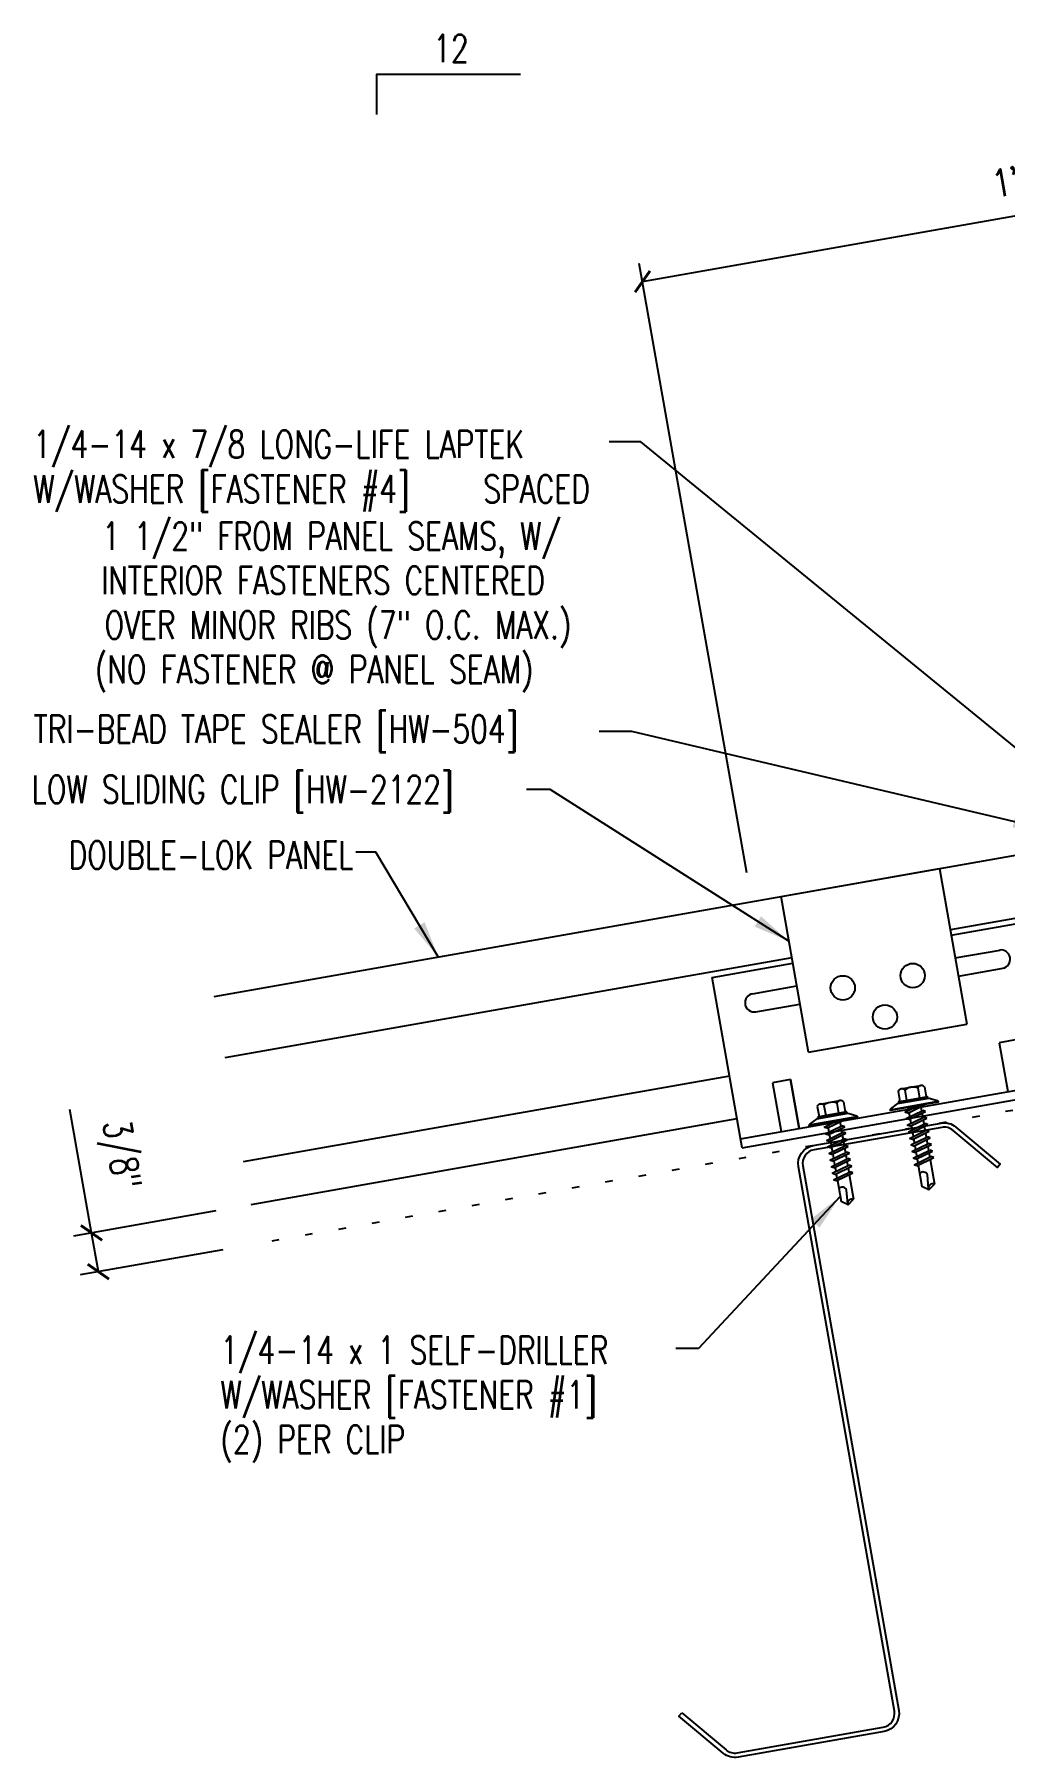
# Model space of a CAD drawing. Extents: x 0.8 to 43.1, y 10.7 to 36.2.
# Drawn here: x 0.81 to 13.99, y 12.82 to 36.21 of the extents above; entities that cross this region are included whole.
import ezdxf
from ezdxf.enums import TextEntityAlignment as Align

# ---------------------------------------------------------------- set-up
doc = ezdxf.new("R2010")
doc.units = 0
doc.header["$LTSCALE"] = 4
doc.header["$MEASUREMENT"] = 0
doc.linetypes.add('ACAD_ISO07W100', pattern=[3, 0, -3])
doc.layers.get('0').update_dxf_attribs({"linetype": 'CONTINUOUS'})
doc.layers.get('DEFPOINTS').update_dxf_attribs({"linetype": 'CONTINUOUS'})
for name, color, linetype in [('CLIP', 5, 'CONTINUOUS'), ('DIM', 2, 'CONTINUOUS'), ('FASTENER', 9, 'CONTINUOUS'), ('MARK', 1, 'CONTINUOUS'), ('PANEL', 11, 'CONTINUOUS'), ('STLA', 10, 'CONTINUOUS'), ('TEXT', 2, 'CONTINUOUS')]:
    doc.layers.add(name, color=color, linetype=linetype)
doc.styles.add('TEXT1', font='ROMANS.shx', dxfattribs={"width": 0.75, "height": 0.375})
doc.dimstyles.new('DETAIL', dxfattribs={"dimscale": 4, "dimtxt": 0.09375, "dimasz": 0.0625, "dimexe": 0.0625, "dimexo": 0.125, "dimgap": 0.0625, "dimtad": 1, "dimdec": 4, "dimzin": 3, "dimdsep": 46, "dimlunit": 4, "dimtxsty": 'TEXT1', "dimblk": 'ARCHTICK', "dimcen": 0.0625, "dimclrd": 7, "dimclre": 7, "dimclrt": 2, "dimadec": 0, "dimazin": 0, "dimtfac": 0.59375, "dimtdec": 4, "dimtmove": 0, "dimatfit": 3, "dimfxl": 0, "dimfrac": 2, "dimtolj": 1, "dimtzin": 3, "dimarcsym": 0})
doc.dimstyles.new('DETAIL$7', dxfattribs={"dimscale": 4, "dimtxt": 0.09375, "dimasz": 0.125, "dimexe": 0.0625, "dimexo": 0.125, "dimgap": 0.0625, "dimtad": 1, "dimdec": 4, "dimzin": 3, "dimdsep": 46, "dimlunit": 4, "dimtxsty": 'TEXT1', "dimblk": 'ARCHTICK', "dimcen": 0.0625, "dimclrd": 7, "dimclre": 7, "dimclrt": 2, "dimadec": 0, "dimazin": 0, "dimtfac": 0.59375, "dimtdec": 4, "dimtmove": 0, "dimatfit": 3, "dimfxl": 0, "dimfrac": 2, "dimtolj": 1, "dimtzin": 3, "dimarcsym": 0})

# ---------------------------------------------------------------- blocks, each defined once
blk = doc.blocks.new('_ArchTick')
at = {"color": 0, "linetype": 'ByBlock', "const_width": 0.15}
blk.add_lwpolyline([(-0.5, -0.5), (0.5, 0.5)], dxfattribs=at)
blk = doc.blocks.new('*D5')
at = {"layer": 'DEFPOINTS', "color": 0}
for p in [(20.89, 34.937), (10.574, 24.336), (22.804, 24.086)]:
    blk.add_point(p, dxfattribs=at)
at = {"layer": 'DIM', "color": 7, "lineweight": -2}
for p, q in [((22.717, 24.578), (20.847, 35.183)), ((9.073, 32.853), (20.89, 34.937)), ((10.488, 24.829), (9.029, 33.099))]:
    blk.add_line(p, q, dxfattribs=at)
at = {"layer": 'DIM', "color": 7, "lineweight": -2, "xscale": 0.25, "yscale": 0.25, "zscale": 0.25}
for p, rotation in [((20.89, 34.937), 10), ((9.073, 32.853), 190)]:
    blk.add_blockref('_ArchTick', p, dxfattribs=dict(at, rotation=rotation))
at = {"layer": 'DIM', "color": 2, "insert": (14.899, 34.361), "char_height": 0.375, "attachment_point": 5, "rotation": 10, "style": 'TEXT1'}
blk.add_mtext('\\A1;1\'-0" MAX.', dxfattribs=at)
blk = doc.blocks.new('MB_DW1')
at = {"layer": 'FASTENER'}
for p, q in [((-0.181, 0.276), (-0.181, 0.137)), ((-0.135, 0.302), (0.135, 0.302)), ((-0.089, 0.276), (-0.089, 0.137)), ((0.089, 0.276), (0.089, 0.137)), ((0.181, 0.276), (0.181, 0.137)), ((-0.217, 0.114), (-0.326, 0.059)), ((-0.326, 0.059), (-0.326, 0.049)), ((-0.326, 0.049), (0.326, 0.049)), ((-0.217, 0.114), (0.217, 0.114)), ((-0.193, 0.137), (0.193, 0.137)), ((-0.193, 0.119), (0.193, 0.119)), ((-0.181, 0.137), (0.181, 0.137)), ((-0.139, -0.016), (0.046, 0.037)), ((-0.104, -0.036), (0.139, 0.033)), ((-0.086, 0.037), (-0.086, -0.001)), ((-0.086, 0.037), (0.086, 0.037)), ((0.086, 0.037), (0.133, 0.037)), ((0.086, 0.018), (0.086, -0.042)), ((0.139, 0.033), (0.133, 0.037)), ((0.217, 0.114), (0.326, 0.059)), ((0.326, 0.059), (0.326, 0.049)), ((-0.104, -0.036), (-0.139, -0.016)), ((-0.139, -0.107), (0.104, -0.038)), ((-0.104, -0.127), (-0.139, -0.107)), ((-0.139, -0.198), (0.104, -0.128)), ((-0.104, -0.218), (-0.139, -0.198)), ((-0.139, -0.289), (0.104, -0.219)), ((-0.104, -0.127), (0.139, -0.058)), ((-0.104, -0.218), (0.139, -0.149)), ((-0.086, -0.031), (-0.086, -0.092)), ((-0.086, -0.122), (-0.086, -0.183)), ((-0.086, -0.213), (-0.086, -0.274)), ((0.086, -0.073), (0.086, -0.133)), ((0.086, -0.164), (0.086, -0.224)), ((0.139, -0.058), (0.104, -0.038)), ((0.139, -0.149), (0.104, -0.128)), ((0.139, -0.239), (0.104, -0.219)), ((-0.104, -0.309), (-0.139, -0.289)), ((-0.139, -0.38), (0.104, -0.31)), ((-0.104, -0.4), (-0.139, -0.38)), ((-0.139, -0.47), (0.104, -0.401)), ((-0.104, -0.309), (0.139, -0.239)), ((-0.104, -0.4), (0.139, -0.33)), ((-0.104, -0.491), (0.139, -0.421)), ((-0.086, -0.304), (-0.086, -0.364)), ((-0.086, -0.395), (-0.086, -0.455)), ((0.086, -0.255), (0.086, -0.315)), ((0.086, -0.345), (0.086, -0.406)), ((0.086, -0.436), (0.086, -0.497)), ((0.139, -0.33), (0.104, -0.31)), ((0.139, -0.421), (0.104, -0.401)), ((-0.104, -0.491), (-0.139, -0.47)), ((-0.139, -0.561), (0.104, -0.492)), ((-0.104, -0.581), (-0.139, -0.561)), ((-0.139, -0.652), (0.104, -0.583)), ((-0.104, -0.672), (-0.139, -0.652)), ((-0.139, -0.743), (0.104, -0.674)), ((-0.104, -0.581), (0.139, -0.512)), ((-0.104, -0.672), (0.139, -0.603)), ((-0.104, -0.763), (0.139, -0.694)), ((-0.086, -0.486), (-0.086, -0.546)), ((-0.086, -0.577), (-0.086, -0.637)), ((-0.086, -0.667), (-0.086, -0.728)), ((0.086, -0.527), (0.086, -0.588)), ((0.086, -0.618), (0.086, -0.679)), ((0.139, -0.512), (0.104, -0.492)), ((0.139, -0.603), (0.104, -0.583)), ((0.139, -0.694), (0.104, -0.674)), ((-0.104, -0.763), (-0.139, -0.743)), ((-0.086, -0.758), (-0.086, -1.05)), ((-0.002, -1.095), (0.014, -0.909)), ((0.086, -0.709), (0.086, -1.05)), ((0, -1.111), (-0.086, -1.05)), ((0, -1.111), (0.086, -1.05))]:
    blk.add_line(p, q, dxfattribs=at)
blk.add_lwpolyline([(-0.331, 0.037), (-0.331, 0.049), (0.331, 0.049), (0.331, 0.037)], close=True, dxfattribs=at)
for centre, radius, start, end in [((-0.135, 0.25), 0.0527, 29.8754, 150.1246), ((0, 0.138), 0.164, 56.9974, 123.0026), ((0.135, 0.25), 0.0527, 29.8754, 150.1246), ((-0.193, 0.128), 0.00894, 90, 270), ((0.193, 0.128), 0.00894, 270, 90), ((-0.046, -0.921), 0.0615, 11.1445, 130.906), ((0.054, -1.097), 0.0563, 55.4585, 194.8454)]:
    blk.add_arc(centre, radius, start, end, dxfattribs=at)
blk = doc.blocks.new('FD-F1')
at = {"layer": 'TEXT', "style": 'TEXT1', "width": 0.75}
for s, p in [('1/4-14 x 1 SELF-DRILLER', (0.0047, -0.0408)), ('W/WASHER [FASTENER #1]', (0.0047, -0.1926))]:
    blk.add_text(s, height=0.09375, dxfattribs=at).set_placement(p)
blk.add_attdef('(QUANTITY)', (0.0047, -0.3444), '', height=0.0938, dxfattribs=at)
blk = doc.blocks.new('A$C53AF356D')
at = {"layer": 'CLIP'}
for p, q in [((-1.682, 1.657), (0.471, 2.036)), ((0.471, 2.036), (0.843, -0.076)), ((-1.31, -0.455), (-1.682, 1.657)), ((0.631, 1.131), (1.812, 1.339)), ((1.812, 1.339), (2.22, -0.974)), ((-2.619, 0.558), (-1.523, 0.751)), ((0.685, 0.823), (1.293, 0.93)), ((-2.211, -1.755), (-2.619, 0.558)), ((0.728, 0.577), (1.337, 0.684)), ((-2.068, 0.338), (-1.468, 0.443)), ((-2.025, 0.091), (-1.425, 0.197)), ((-1.31, -0.455), (0.843, -0.076)), ((1.526, -0.285), (1.28, -0.329)), ((1.28, -0.329), (1.397, -0.992)), ((1.643, -0.948), (1.526, -0.285)), ((-2.233, -1.632), (2.199, -0.85)), ((-1.551, -0.828), (-1.797, -0.871)), ((-1.797, -0.871), (-1.681, -1.534)), ((-1.551, -0.828), (-1.434, -1.491)), ((-1.434, -1.491), (-1.551, -0.828)), ((-2.211, -1.755), (2.22, -0.974))]:
    blk.add_line(p, q, dxfattribs=at)
for centre in [(0.107, 0.584), (-0.843, 0.417), (-0.271, 0.021)]:
    blk.add_circle(centre, 0.165, dxfattribs=at)
for centre, start, end in [((1.306, 0.806), 280, 100), ((-2.046, 0.215), 100, 280)]:
    blk.add_arc(centre, 0.125, start, end, dxfattribs=at)
blk = doc.blocks.new('*D22')
at = {"layer": 'DEFPOINTS', "color": 0}
for p in [(3.771, 20.324), (1.589, 19.94), (3.864, 19.797)]:
    blk.add_point(p, dxfattribs=at)
at = {"layer": 'TEXT', "color": 7, "lineweight": -2}
for p, q in [((1.589, 19.94), (1.294, 21.615)), ((3.279, 20.238), (1.343, 19.896)), ((1.682, 19.413), (1.589, 19.94)), ((3.372, 19.711), (1.436, 19.369))]:
    blk.add_line(p, q, dxfattribs=at)
at = {"layer": 'TEXT', "color": 7, "lineweight": -2, "xscale": 0.25, "yscale": 0.25, "zscale": 0.25}
for p, rotation in [((1.589, 19.94), 100.0000000000008), ((1.682, 19.413), 280.0000000000007)]:
    blk.add_blockref('_ArchTick', p, dxfattribs=dict(at, rotation=rotation))
at = {"layer": 'TEXT', "color": 2, "insert": (1.947, 20.993), "char_height": 0.375, "attachment_point": 5, "rotation": 280, "style": 'TEXT1'}
blk.add_mtext('\\A1;3/8"', dxfattribs=at)
blk = doc.blocks.new('slopl1')
at = {"layer": 'MARK', "color": 6}
blk.add_lwpolyline([(0, 0), (0, 0.1368), (0.4871, 0.1368)], dxfattribs=at)
at = {"layer": 'MARK', "color": 2, "style": 'TEXT1', "width": 0.75}
blk.add_text('12', height=0.09375, dxfattribs=at).set_placement((0.1909, 0.1779))
blk.add_attdef('SLOPL1', text='', height=0.0938, dxfattribs=at).set_placement((-0.0549, 0.0243), align=Align.RIGHT)
blk = doc.blocks.new('FD-F4')
at = {"layer": 'TEXT', "style": 'TEXT1', "width": 0.75}
for s, p in [('1/4-14 x 7/8 LONG-LIFE LAPTEK', (0.0047, -0.0408)), ('W/WASHER [FASTENER #4]', (0.0047, -0.1926))]:
    blk.add_text(s, height=0.09375, dxfattribs=at).set_placement(p)
blk.add_attdef('(QUANTITY)', (1.4847, -0.1926), '', height=0.0938, dxfattribs=at)

msp = doc.modelspace()

# ---------------------------------------------------------------- linework, layer by layer
at = {"layer": 'PANEL'}
for p, q in [((17.59747, 24.8176), (13.25383, 24.0517)), ((11.10054, 23.67202), (3.39982, 22.31418)), ((10.25293, 22.06644), (3.64883, 20.90196))]:
    msp.add_line(p, q, dxfattribs=at)
for points in [[(3.25291, 23.14732), (17.45056, 25.65075)], [(10.35538, 21.48541), (3.75128, 20.32092)]]:
    msp.add_lwpolyline(points, dxfattribs=at)
at = {"layer": 'STLA'}
msp.add_lwpolyline([(9.60637, 13.42559), (10.20747, 12.92121, 0.22169466), (10.36055, 12.88019), (12.34236, 13.22964, 0.41421356), (12.49446, 13.44685), (11.84281, 17.14254), (11.19116, 20.83822, -0.41421356), (11.39176, 21.12471), (13.12736, 21.43074, -0.22169466), (13.32927, 21.37664), (13.93037, 20.87226), (13.89193, 20.82645), (13.29083, 21.33083, 0.22169466), (13.13775, 21.37185), (11.40214, 21.06582, 0.41421356), (11.25005, 20.84861), (11.9017, 17.15292), (12.55335, 13.45723, -0.41421356), (12.35275, 13.17075), (10.37094, 12.8213, -0.22169466), (10.16903, 12.8754), (9.56793, 13.37978)], format="xyb", close=True, dxfattribs=at)
at = {"layer": 'TEXT', "linetype": 'ACAD_ISO07W100', "ltscale": 0.03}
msp.add_line((23.16165, 23.20006), (3.86394, 19.79735), dxfattribs=at)

# ---------------------------------------------------------------- block references
at = {"layer": 'CLIP'}
msp.add_blockref('A$C53AF356D', (12.6359, 22.8484), dxfattribs=at)
at = {"layer": 'FASTENER', "rotation": 9.999999999999918}
for p in [(11.67233, 21.41402), (12.77047, 21.61976)]:
    msp.add_blockref('MB_DW1', p, dxfattribs=at)
at = {"layer": 'FASTENER', "xscale": 4, "yscale": 4, "zscale": 4}
msp.add_blockref('FD-F1', (3.32063, 18.32556), dxfattribs=at).add_auto_attribs({'(QUANTITY)': '(2) PER CLIP'})
at = {"layer": 'MARK', "xscale": 4, "yscale": 4, "zscale": 4}
msp.add_blockref('slopl1', (5.46591, 35.12061), dxfattribs=at)
at = {"layer": 'TEXT', "xscale": 4, "yscale": 4, "zscale": 4}
msp.add_blockref('FD-F4', (0.7786, 30.62122), dxfattribs=at).add_auto_attribs({'(QUANTITY)': ' SPACED'})

# ---------------------------------------------------------------- texts
at = {"layer": 'TEXT', "style": 'TEXT1', "width": 0.75}
for s, p in [('1 1/2" FROM PANEL SEAMS, W/', (7.96381, 29.21218)), ('INTERIOR FASTENERS CENTERED ', (7.93947, 28.60852)), ('OVER MINOR RIBS (7" O.C. MAX.)', (8.10538, 28.00498)), ('(NO FASTENER @ PANEL SEAM)', (7.58959, 27.40271)), ('DOUBLE-LOK PANEL', (5.14613, 24.88015))]:
    msp.add_text(s, height=0.375, dxfattribs=at).set_placement(p, align=Align.RIGHT)
for s, p in [('TRI-BEAD TAPE SEALER [HW-504]', (0.802, 26.59053)), ('LOW SLIDING CLIP [HW-2122]', (0.77764, 25.772))]:
    msp.add_text(s, height=0.375, dxfattribs=at).set_placement(p)

# ---------------------------------------------------------------- dimensions: what is measured, and where the dimension line sits
at = {"layer": 'DIM'}
dim = msp.add_linear_dim(base=(20.89029, 34.93697), p1=(10.57436, 24.33623), p2=(22.8036, 24.08601), angle=10, text='<> MAX.', dimstyle='DETAIL', dxfattribs=at)
dim.commit()
dim.dimension.update_dxf_attribs({"geometry": '*D5', "text_midpoint": (14.89927, 34.36111)})
at = {"layer": 'TEXT'}
dim = msp.add_aligned_dim(p1=(3.86394, 19.79735), p2=(3.771, 20.3244), distance=2.21567, text='3/8"', dimstyle='DETAIL', dxfattribs=at)
dim.commit()
dim.dimension.update_dxf_attribs({"geometry": '*D22', "text_midpoint": (1.94719, 20.99331)})

# ---------------------------------------------------------------- leaders
for points in [[(14.84138, 25.95404), (9.04804, 30.6795), (8.62201, 30.6795)], [(14.6049, 25.40866), (8.92875, 26.74532), (8.48568, 26.74532)], [(11.06058, 23.89867), (7.8192, 25.95781), (7.49542, 25.95781)], [(6.29897, 23.68442), (5.45049, 25.10625), (5.17783, 25.10625)], [(11.75752, 20.43398), (9.83515, 18.37067), (9.5262, 18.37067)]]:
    msp.add_leader(points, dimstyle='DETAIL$7', dxfattribs=at)

doc.saveas('drawing.dxf')
